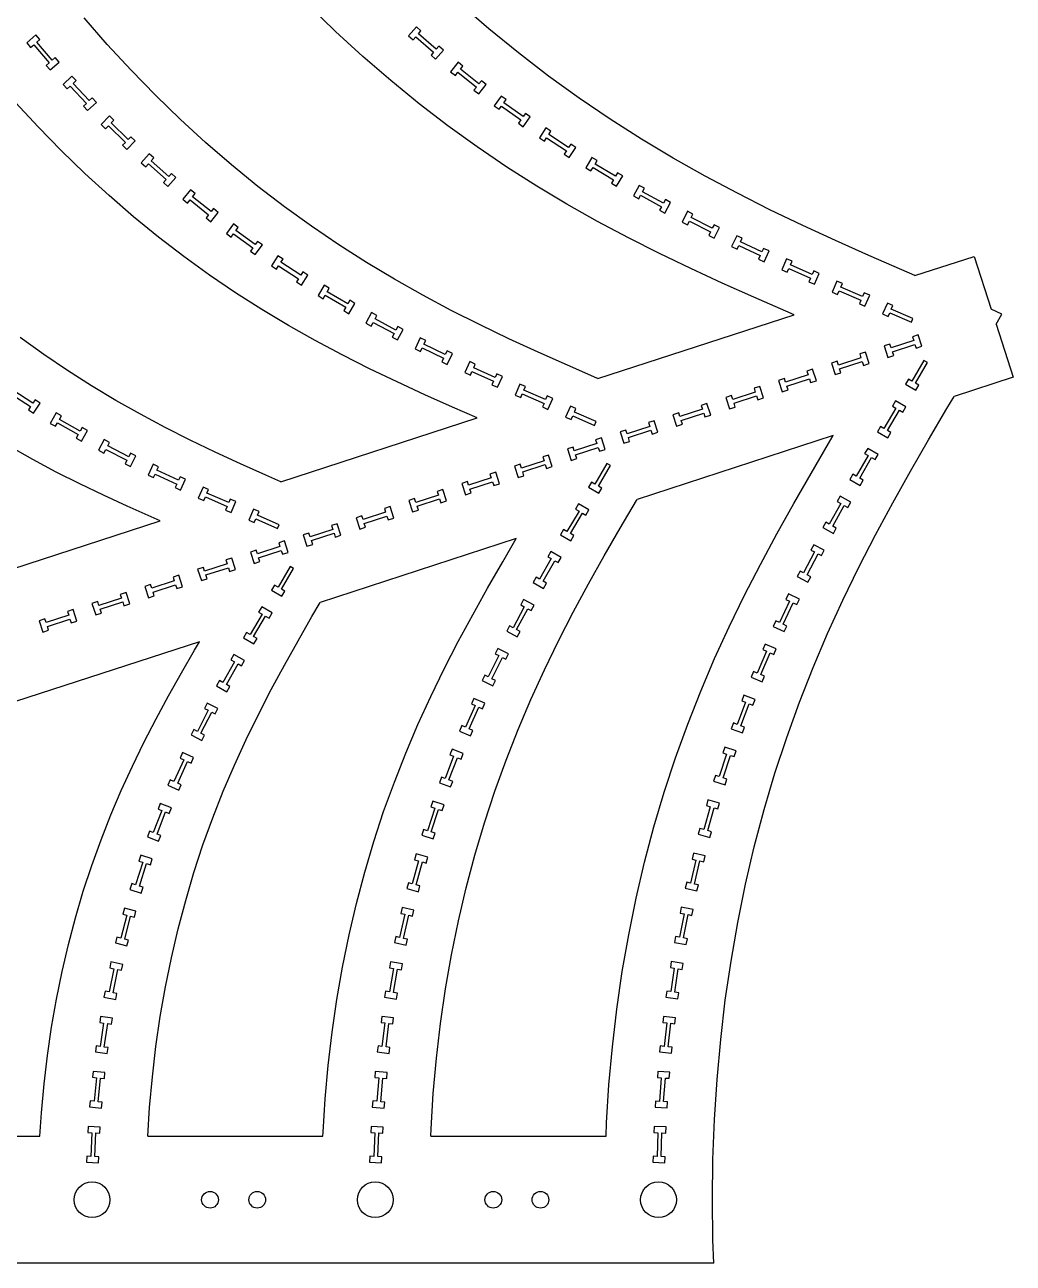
# Model space of a CAD drawing. Header units: inches. Extents: x 4 to 84.1, y 3.9 to 96.4.
# Drawn here: x 68.53 to 84.11, y 4 to 23.5 of the extents above; entities that cross this region are included whole.
import ezdxf

# ---------------------------------------------------------------- set-up
doc = ezdxf.new("R2010")
doc.units = ezdxf.units.IN
doc.layers.add('red', color=1, linetype='CONTINUOUS')

msp = doc.modelspace()

# ---------------------------------------------------------------- linework, layer by layer
for p, q in [((74.702, 23.472), (74.578, 23.329)), ((74.774, 23.41), (74.702, 23.472)), ((74.733, 23.363), (74.774, 23.41)), ((68.705, 23.344), (68.562, 23.221)), ((68.562, 23.221), (68.624, 23.148)), ((68.768, 23.272), (68.705, 23.344)), ((68.72, 23.231), (68.768, 23.272)), ((68.964, 22.948), (68.72, 23.231)), ((74.578, 23.329), (74.65, 23.267)), ((74.65, 23.267), (74.691, 23.314)), ((74.691, 23.314), (74.974, 23.07)), ((75.016, 23.119), (74.733, 23.363)), ((68.624, 23.148), (68.672, 23.189)), ((68.672, 23.189), (68.915, 22.906)), ((74.974, 23.07), (74.933, 23.023)), ((74.933, 23.023), (75.005, 22.961)), ((75.005, 22.961), (75.129, 23.104)), ((75.056, 23.166), (75.016, 23.119)), ((75.129, 23.104), (75.056, 23.166)), ((68.915, 22.906), (68.868, 22.865)), ((68.868, 22.865), (68.93, 22.793)), ((68.93, 22.793), (69.073, 22.917)), ((69.011, 22.989), (68.964, 22.948)), ((69.073, 22.917), (69.011, 22.989)), ((75.359, 22.913), (75.242, 22.765)), ((75.434, 22.854), (75.359, 22.913)), ((75.395, 22.805), (75.434, 22.854)), ((69.274, 22.694), (69.136, 22.564)), ((69.339, 22.624), (69.274, 22.694)), ((75.242, 22.765), (75.317, 22.706)), ((75.317, 22.706), (75.355, 22.755)), ((75.355, 22.755), (75.648, 22.523)), ((75.688, 22.573), (75.395, 22.805)), ((69.136, 22.564), (69.201, 22.495)), ((69.201, 22.495), (69.247, 22.538)), ((69.247, 22.538), (69.502, 22.265)), ((69.293, 22.581), (69.339, 22.624)), ((69.549, 22.309), (69.293, 22.581)), ((75.648, 22.523), (75.61, 22.474)), ((75.61, 22.474), (75.684, 22.415)), ((75.684, 22.415), (75.802, 22.563)), ((75.727, 22.622), (75.688, 22.573)), ((75.802, 22.563), (75.727, 22.622)), ((69.502, 22.265), (69.457, 22.223)), ((69.522, 22.153), (69.66, 22.282)), ((69.594, 22.352), (69.549, 22.309)), ((69.66, 22.282), (69.594, 22.352)), ((76.04, 22.382), (75.93, 22.229)), ((76.117, 22.327), (76.04, 22.382)), ((76.081, 22.276), (76.117, 22.327)), ((76.384, 22.057), (76.081, 22.276)), ((69.457, 22.223), (69.522, 22.153)), ((69.869, 22.069), (69.737, 21.933)), ((69.937, 22.002), (69.869, 22.069)), ((75.93, 22.229), (76.007, 22.173)), ((76.007, 22.173), (76.043, 22.224)), ((76.043, 22.224), (76.346, 22.005)), ((76.42, 22.108), (76.384, 22.057)), ((76.387, 21.899), (76.497, 22.052)), ((76.497, 22.052), (76.42, 22.108)), ((69.737, 21.933), (69.805, 21.867)), ((69.805, 21.867), (69.849, 21.912)), ((69.849, 21.912), (70.117, 21.651)), ((69.894, 21.957), (69.937, 22.002)), ((70.161, 21.697), (69.894, 21.957)), ((76.346, 22.005), (76.31, 21.955)), ((76.31, 21.955), (76.387, 21.899)), ((76.744, 21.882), (76.64, 21.724)), ((76.823, 21.83), (76.744, 21.882)), ((70.117, 21.651), (70.073, 21.606)), ((70.141, 21.54), (70.273, 21.675)), ((70.205, 21.741), (70.161, 21.697)), ((70.273, 21.675), (70.205, 21.741)), ((76.64, 21.724), (76.72, 21.672)), ((76.72, 21.672), (76.754, 21.724)), ((76.754, 21.724), (77.066, 21.519)), ((76.789, 21.778), (76.823, 21.83)), ((77.101, 21.572), (76.789, 21.778)), ((70.073, 21.606), (70.141, 21.54)), ((70.492, 21.471), (70.367, 21.33)), ((70.563, 21.408), (70.492, 21.471)), ((77.066, 21.519), (77.032, 21.467)), ((77.032, 21.467), (77.111, 21.414)), ((77.136, 21.625), (77.101, 21.572)), ((77.111, 21.414), (77.215, 21.572)), ((77.215, 21.572), (77.136, 21.625)), ((70.367, 21.33), (70.438, 21.266)), ((70.438, 21.266), (70.479, 21.313)), ((70.479, 21.313), (70.759, 21.065)), ((70.522, 21.361), (70.563, 21.408)), ((70.801, 21.113), (70.522, 21.361)), ((77.469, 21.413), (77.372, 21.251)), ((77.551, 21.364), (77.469, 21.413)), ((77.518, 21.311), (77.551, 21.364)), ((77.839, 21.119), (77.518, 21.311)), ((70.759, 21.065), (70.717, 21.018)), ((70.788, 20.955), (70.914, 21.097)), ((70.843, 21.16), (70.801, 21.113)), ((70.914, 21.097), (70.843, 21.16)), ((77.372, 21.251), (77.453, 21.202)), ((77.453, 21.202), (77.486, 21.256)), ((77.486, 21.256), (77.806, 21.064)), ((77.871, 21.172), (77.839, 21.119)), ((77.856, 20.961), (77.953, 21.123)), ((77.953, 21.123), (77.871, 21.172)), ((70.717, 21.018), (70.788, 20.955)), ((71.142, 20.903), (71.024, 20.756)), ((71.216, 20.844), (71.142, 20.903)), ((77.806, 21.064), (77.774, 21.01)), ((77.774, 21.01), (77.856, 20.961)), ((78.213, 20.975), (78.123, 20.809)), ((78.297, 20.929), (78.213, 20.975)), ((78.267, 20.874), (78.297, 20.929)), ((78.595, 20.695), (78.267, 20.874)), ((71.024, 20.756), (71.098, 20.696)), ((71.098, 20.696), (71.137, 20.745)), ((71.137, 20.745), (71.428, 20.511)), ((71.177, 20.795), (71.216, 20.844)), ((71.468, 20.561), (71.177, 20.795)), ((78.123, 20.809), (78.206, 20.763)), ((78.206, 20.763), (78.236, 20.818)), ((78.236, 20.818), (78.564, 20.639)), ((78.625, 20.75), (78.595, 20.695)), ((78.618, 20.539), (78.708, 20.705)), ((78.708, 20.705), (78.625, 20.75)), ((71.428, 20.511), (71.389, 20.462)), ((71.463, 20.403), (71.581, 20.55)), ((71.507, 20.61), (71.468, 20.561)), ((71.581, 20.55), (71.507, 20.61)), ((78.564, 20.639), (78.534, 20.584)), ((78.534, 20.584), (78.618, 20.539)), ((78.974, 20.566), (78.889, 20.397)), ((79.059, 20.523), (78.974, 20.566)), ((79.031, 20.467), (79.059, 20.523)), ((71.389, 20.462), (71.463, 20.403)), ((71.819, 20.368), (71.708, 20.215)), ((71.896, 20.312), (71.819, 20.368)), ((71.859, 20.262), (71.896, 20.312)), ((78.889, 20.397), (78.975, 20.354)), ((78.975, 20.354), (79.003, 20.41)), ((79.003, 20.41), (79.336, 20.242)), ((79.365, 20.3), (79.031, 20.467)), ((79.393, 20.355), (79.365, 20.3)), ((79.478, 20.313), (79.393, 20.355)), ((79.394, 20.144), (79.478, 20.313)), ((71.708, 20.215), (71.785, 20.159)), ((71.785, 20.159), (71.822, 20.21)), ((71.822, 20.21), (72.124, 19.99)), ((72.161, 20.042), (71.859, 20.262)), ((72.198, 20.093), (72.161, 20.042)), ((72.275, 20.037), (72.198, 20.093)), ((79.336, 20.242), (79.308, 20.186)), ((79.308, 20.186), (79.394, 20.144)), ((79.749, 20.182), (79.669, 20.011)), ((79.836, 20.142), (79.749, 20.182)), ((79.809, 20.085), (79.836, 20.142)), ((72.124, 19.99), (72.087, 19.94)), ((72.087, 19.94), (72.164, 19.884)), ((72.164, 19.884), (72.275, 20.037)), ((79.669, 20.011), (79.756, 19.97)), ((79.756, 19.97), (79.782, 20.027)), ((79.782, 20.027), (80.12, 19.869)), ((80.147, 19.927), (79.809, 20.085)), ((80.174, 19.983), (80.147, 19.927)), ((80.26, 19.943), (80.174, 19.983)), ((80.18, 19.772), (80.26, 19.943)), ((72.521, 19.867), (72.418, 19.709)), ((72.418, 19.709), (72.498, 19.657)), ((72.498, 19.657), (72.532, 19.709)), ((72.601, 19.815), (72.521, 19.867)), ((72.532, 19.709), (72.845, 19.505)), ((72.567, 19.763), (72.601, 19.815)), ((72.88, 19.559), (72.567, 19.763)), ((80.12, 19.869), (80.094, 19.812)), ((80.094, 19.812), (80.18, 19.772)), ((80.535, 19.819), (80.458, 19.646)), ((80.622, 19.78), (80.535, 19.819)), ((80.597, 19.723), (80.622, 19.78)), ((80.938, 19.571), (80.597, 19.723)), ((72.845, 19.505), (72.811, 19.453)), ((72.914, 19.611), (72.88, 19.559)), ((72.89, 19.401), (72.994, 19.559)), ((72.994, 19.559), (72.914, 19.611)), ((80.458, 19.646), (80.545, 19.607)), ((80.545, 19.607), (80.571, 19.664)), ((80.571, 19.664), (80.912, 19.512)), ((80.912, 19.512), (80.886, 19.455)), ((80.963, 19.628), (80.938, 19.571)), ((81.05, 19.589), (80.963, 19.628)), ((80.973, 19.417), (81.05, 19.589)), ((72.811, 19.453), (72.89, 19.401)), ((73.248, 19.402), (73.153, 19.239)), ((73.33, 19.354), (73.248, 19.402)), ((73.299, 19.3), (73.33, 19.354)), ((80.886, 19.455), (80.973, 19.417)), ((81.328, 19.468), (81.252, 19.295)), ((81.415, 19.43), (81.328, 19.468)), ((81.34, 19.257), (81.364, 19.314)), ((81.364, 19.314), (81.707, 19.165)), ((81.39, 19.373), (81.415, 19.43)), ((81.732, 19.224), (81.39, 19.373)), ((73.153, 19.239), (73.235, 19.19)), ((73.235, 19.19), (73.266, 19.244)), ((73.266, 19.244), (73.588, 19.055)), ((73.621, 19.111), (73.299, 19.3)), ((73.652, 19.165), (73.621, 19.111)), ((73.639, 18.953), (73.735, 19.116)), ((73.735, 19.116), (73.652, 19.165)), ((81.252, 19.295), (81.34, 19.257)), ((81.707, 19.165), (81.682, 19.108)), ((81.757, 19.281), (81.732, 19.224)), ((81.845, 19.243), (81.757, 19.281)), ((81.769, 19.07), (81.845, 19.243)), ((82.123, 19.122), (82.047, 18.949)), ((82.211, 19.084), (82.123, 19.122)), ((73.588, 19.055), (73.557, 19.002)), ((73.557, 19.002), (73.639, 18.953)), ((73.996, 18.971), (73.908, 18.804)), ((74.081, 18.926), (73.996, 18.971)), ((74.051, 18.871), (74.081, 18.926)), ((81.682, 19.108), (81.769, 19.07)), ((82.047, 18.949), (82.135, 18.911)), ((82.135, 18.911), (82.16, 18.968)), ((82.16, 18.968), (82.502, 18.818)), ((82.185, 19.027), (82.211, 19.084)), ((82.527, 18.876), (82.185, 19.027)), ((73.908, 18.804), (73.992, 18.759)), ((73.992, 18.759), (74.021, 18.814)), ((74.021, 18.814), (74.351, 18.64)), ((74.381, 18.696), (74.051, 18.871)), ((74.411, 18.752), (74.381, 18.696)), ((74.495, 18.707), (74.411, 18.752)), ((82.502, 18.818), (82.527, 18.876)), ((74.351, 18.64), (74.322, 18.584)), ((74.322, 18.584), (74.406, 18.54)), ((74.406, 18.54), (74.495, 18.707)), ((74.763, 18.572), (74.681, 18.402)), ((74.849, 18.53), (74.763, 18.572)), ((74.821, 18.474), (74.849, 18.53)), ((82.539, 18.53), (82.183, 18.415)), ((82.61, 18.619), (82.519, 18.59)), ((82.519, 18.59), (82.539, 18.53)), ((82.668, 18.44), (82.61, 18.619)), ((74.681, 18.402), (74.766, 18.36)), ((74.766, 18.36), (74.794, 18.417)), ((74.794, 18.417), (75.13, 18.254)), ((75.158, 18.311), (74.821, 18.474)), ((75.185, 18.368), (75.158, 18.311)), ((75.271, 18.326), (75.185, 18.368)), ((81.778, 18.349), (81.687, 18.319)), ((81.836, 18.169), (81.778, 18.349)), ((82.164, 18.474), (82.074, 18.445)), ((82.074, 18.445), (82.132, 18.265)), ((82.183, 18.415), (82.164, 18.474)), ((82.203, 18.354), (82.558, 18.47)), ((82.223, 18.295), (82.203, 18.354)), ((82.558, 18.47), (82.578, 18.41)), ((82.578, 18.41), (82.668, 18.44)), ((75.13, 18.254), (75.103, 18.198)), ((75.103, 18.198), (75.188, 18.156)), ((75.188, 18.156), (75.271, 18.326)), ((75.544, 18.199), (75.466, 18.027)), ((75.63, 18.16), (75.544, 18.199)), ((75.605, 18.103), (75.63, 18.16)), ((81.332, 18.204), (81.241, 18.175)), ((81.241, 18.175), (81.3, 17.995)), ((81.351, 18.145), (81.332, 18.204)), ((81.707, 18.26), (81.351, 18.145)), ((81.371, 18.084), (81.726, 18.199)), ((81.687, 18.319), (81.707, 18.26)), ((81.726, 18.199), (81.746, 18.14)), ((81.746, 18.14), (81.836, 18.169)), ((82.132, 18.265), (82.223, 18.295)), ((82.697, 18.215), (82.509, 17.893)), ((82.564, 17.861), (82.753, 18.183)), ((82.753, 18.183), (82.697, 18.215)), ((75.466, 18.027), (75.553, 17.988)), ((75.553, 17.988), (75.578, 18.045)), ((75.578, 18.045), (75.919, 17.891)), ((75.945, 17.949), (75.605, 18.103)), ((75.971, 18.006), (75.945, 17.949)), ((76.058, 17.967), (75.971, 18.006)), ((75.98, 17.795), (76.058, 17.967)), ((80.874, 17.99), (80.519, 17.874)), ((80.946, 18.078), (80.855, 18.049)), ((80.855, 18.049), (80.874, 17.99)), ((81.004, 17.899), (80.946, 18.078)), ((81.3, 17.995), (81.39, 18.024)), ((81.39, 18.024), (81.371, 18.084)), ((75.919, 17.891), (75.893, 17.834)), ((75.893, 17.834), (75.98, 17.795)), ((76.334, 17.845), (76.259, 17.672)), ((76.422, 17.807), (76.334, 17.845)), ((76.397, 17.75), (76.422, 17.807)), ((76.739, 17.601), (76.397, 17.75)), ((80.113, 17.808), (80.023, 17.779)), ((80.023, 17.779), (80.042, 17.719)), ((80.172, 17.628), (80.113, 17.808)), ((80.5, 17.934), (80.409, 17.904)), ((80.409, 17.904), (80.468, 17.724)), ((80.468, 17.724), (80.558, 17.754)), ((80.519, 17.874), (80.5, 17.934)), ((80.539, 17.813), (80.894, 17.929)), ((80.558, 17.754), (80.539, 17.813)), ((80.894, 17.929), (80.913, 17.869)), ((80.913, 17.869), (81.004, 17.899)), ((82.455, 17.924), (82.407, 17.842)), ((82.407, 17.842), (82.57, 17.747)), ((82.509, 17.893), (82.455, 17.924)), ((82.618, 17.829), (82.564, 17.861)), ((82.57, 17.747), (82.618, 17.829)), ((68.31, 17.694), (68.624, 17.492)), ((68.659, 17.546), (68.345, 17.748)), ((68.693, 17.598), (68.659, 17.546)), ((68.773, 17.546), (68.693, 17.598)), ((76.259, 17.672), (76.346, 17.634)), ((76.346, 17.634), (76.371, 17.691)), ((76.371, 17.691), (76.713, 17.542)), ((76.764, 17.658), (76.739, 17.601)), ((76.851, 17.62), (76.764, 17.658)), ((76.776, 17.447), (76.851, 17.62)), ((79.668, 17.663), (79.577, 17.634)), ((79.577, 17.634), (79.635, 17.454)), ((79.687, 17.604), (79.668, 17.663)), ((80.042, 17.719), (79.687, 17.604)), ((79.707, 17.543), (80.062, 17.658)), ((80.062, 17.658), (80.081, 17.599)), ((80.081, 17.599), (80.172, 17.628)), ((82.253, 17.581), (82.205, 17.499)), ((82.416, 17.485), (82.253, 17.581)), ((68.624, 17.492), (68.59, 17.439)), ((68.59, 17.439), (68.67, 17.388)), ((68.67, 17.388), (68.773, 17.546)), ((69.028, 17.391), (68.934, 17.227)), ((69.111, 17.344), (69.028, 17.391)), ((76.713, 17.542), (76.688, 17.485)), ((76.688, 17.485), (76.776, 17.447)), ((77.13, 17.499), (77.054, 17.326)), ((77.217, 17.461), (77.13, 17.499)), ((77.192, 17.404), (77.217, 17.461)), ((77.534, 17.254), (77.192, 17.404)), ((78.835, 17.393), (78.745, 17.363)), ((78.745, 17.363), (78.803, 17.184)), ((78.855, 17.333), (78.835, 17.393)), ((79.21, 17.449), (78.855, 17.333)), ((78.875, 17.273), (79.23, 17.388)), ((79.281, 17.538), (79.191, 17.508)), ((79.191, 17.508), (79.21, 17.449)), ((79.23, 17.388), (79.249, 17.329)), ((79.34, 17.358), (79.281, 17.538)), ((79.635, 17.454), (79.726, 17.483)), ((79.726, 17.483), (79.707, 17.543)), ((82.259, 17.467), (82.069, 17.145)), ((82.124, 17.113), (82.314, 17.435)), ((82.205, 17.499), (82.259, 17.467)), ((82.314, 17.435), (82.368, 17.403)), ((82.368, 17.403), (82.416, 17.485)), ((68.934, 17.227), (69.017, 17.18)), ((69.017, 17.18), (69.048, 17.234)), ((69.048, 17.234), (69.372, 17.049)), ((69.08, 17.29), (69.111, 17.344)), ((69.404, 17.105), (69.08, 17.29)), ((77.054, 17.326), (77.141, 17.288)), ((77.141, 17.288), (77.166, 17.345)), ((77.166, 17.345), (77.508, 17.195)), ((77.508, 17.195), (77.534, 17.254)), ((78.378, 17.178), (78.023, 17.063)), ((78.449, 17.267), (78.358, 17.238)), ((78.358, 17.238), (78.378, 17.178)), ((78.507, 17.088), (78.449, 17.267)), ((78.803, 17.184), (78.894, 17.213)), ((78.894, 17.213), (78.875, 17.273)), ((79.249, 17.329), (79.34, 17.358)), ((82.015, 17.177), (81.967, 17.095)), ((82.069, 17.145), (82.015, 17.177)), ((69.372, 17.049), (69.341, 16.995)), ((69.341, 16.995), (69.424, 16.948)), ((69.435, 17.159), (69.404, 17.105)), ((69.424, 16.948), (69.518, 17.112)), ((69.518, 17.112), (69.435, 17.159)), ((69.781, 16.97), (69.695, 16.802)), ((69.866, 16.927), (69.781, 16.97)), ((77.617, 16.997), (77.526, 16.967)), ((77.675, 16.817), (77.617, 16.997)), ((78.003, 17.122), (77.913, 17.093)), ((77.913, 17.093), (77.971, 16.913)), ((78.023, 17.063), (78.003, 17.122)), ((78.042, 17.002), (78.398, 17.118)), ((78.062, 16.943), (78.042, 17.002)), ((78.398, 17.118), (78.417, 17.058)), ((78.417, 17.058), (78.507, 17.088)), ((81.967, 17.095), (82.13, 16.999)), ((82.178, 17.081), (82.124, 17.113)), ((82.13, 16.999), (82.178, 17.081)), ((69.695, 16.802), (69.78, 16.758)), ((69.78, 16.758), (69.809, 16.814)), ((69.809, 16.814), (70.141, 16.645)), ((69.838, 16.871), (69.866, 16.927)), ((70.171, 16.702), (69.838, 16.871)), ((77.171, 16.852), (77.081, 16.823)), ((77.081, 16.823), (77.139, 16.643)), ((77.19, 16.793), (77.171, 16.852)), ((77.546, 16.908), (77.19, 16.793)), ((77.21, 16.732), (77.565, 16.847)), ((77.526, 16.967), (77.546, 16.908)), ((77.565, 16.847), (77.585, 16.788)), ((77.585, 16.788), (77.675, 16.817)), ((77.971, 16.913), (78.062, 16.943)), ((81.813, 16.833), (81.765, 16.75)), ((81.977, 16.738), (81.813, 16.833)), ((70.141, 16.645), (70.113, 16.589)), ((70.113, 16.589), (70.198, 16.546)), ((70.199, 16.757), (70.171, 16.702)), ((70.198, 16.546), (70.284, 16.714)), ((70.284, 16.714), (70.199, 16.757)), ((70.554, 16.584), (70.475, 16.412)), ((70.641, 16.543), (70.554, 16.584)), ((76.339, 16.582), (76.248, 16.552)), ((76.358, 16.522), (76.339, 16.582)), ((76.713, 16.638), (76.358, 16.522)), ((76.785, 16.727), (76.694, 16.697)), ((76.694, 16.697), (76.713, 16.638)), ((76.843, 16.547), (76.785, 16.727)), ((77.139, 16.643), (77.23, 16.672)), ((77.23, 16.672), (77.21, 16.732)), ((77.704, 16.593), (77.515, 16.271)), ((77.759, 16.561), (77.704, 16.593)), ((81.82, 16.719), (81.633, 16.395)), ((81.688, 16.363), (81.875, 16.687)), ((81.765, 16.75), (81.82, 16.719)), ((81.875, 16.687), (81.929, 16.656)), ((81.929, 16.656), (81.977, 16.738)), ((70.475, 16.412), (70.561, 16.372)), ((70.561, 16.372), (70.587, 16.429)), ((70.587, 16.429), (70.926, 16.271)), ((70.614, 16.487), (70.641, 16.543)), ((70.953, 16.33), (70.614, 16.487)), ((70.979, 16.386), (70.953, 16.33)), ((71.066, 16.346), (70.979, 16.386)), ((75.953, 16.456), (75.862, 16.427)), ((75.862, 16.427), (75.881, 16.367)), ((76.011, 16.276), (75.953, 16.456)), ((76.248, 16.552), (76.307, 16.372)), ((76.307, 16.372), (76.397, 16.402)), ((76.378, 16.461), (76.733, 16.577)), ((76.397, 16.402), (76.378, 16.461)), ((76.733, 16.577), (76.753, 16.517)), ((76.753, 16.517), (76.843, 16.547)), ((77.571, 16.238), (77.759, 16.561)), ((81.579, 16.427), (81.531, 16.344)), ((81.633, 16.395), (81.579, 16.427)), ((70.926, 16.271), (70.9, 16.215)), ((70.9, 16.215), (70.986, 16.175)), ((70.986, 16.175), (71.066, 16.346)), ((71.341, 16.223), (71.265, 16.05)), ((71.428, 16.185), (71.341, 16.223)), ((75.507, 16.311), (75.416, 16.282)), ((75.416, 16.282), (75.475, 16.102)), ((75.526, 16.252), (75.507, 16.311)), ((75.881, 16.367), (75.526, 16.252)), ((75.546, 16.191), (75.901, 16.306)), ((75.565, 16.132), (75.546, 16.191)), ((75.901, 16.306), (75.92, 16.247)), ((75.92, 16.247), (76.011, 16.276)), ((77.461, 16.302), (77.413, 16.22)), ((77.413, 16.22), (77.577, 16.125)), ((77.515, 16.271), (77.461, 16.302)), ((77.625, 16.207), (77.571, 16.238)), ((77.577, 16.125), (77.625, 16.207)), ((81.531, 16.344), (81.695, 16.25)), ((81.742, 16.332), (81.688, 16.363)), ((81.695, 16.25), (81.742, 16.332)), ((71.265, 16.05), (71.353, 16.012)), ((71.353, 16.012), (71.378, 16.069)), ((71.378, 16.069), (71.72, 15.919)), ((71.403, 16.128), (71.428, 16.185)), ((71.745, 15.978), (71.403, 16.128)), ((71.77, 16.035), (71.745, 15.978)), ((71.858, 15.996), (71.77, 16.035)), ((71.782, 15.823), (71.858, 15.996)), ((74.675, 16.041), (74.584, 16.011)), ((74.584, 16.011), (74.642, 15.832)), ((74.694, 15.981), (74.675, 16.041)), ((75.049, 16.097), (74.694, 15.981)), ((74.714, 15.921), (75.069, 16.036)), ((75.12, 16.186), (75.03, 16.156)), ((75.03, 16.156), (75.049, 16.097)), ((75.069, 16.036), (75.088, 15.977)), ((75.088, 15.977), (75.179, 16.006)), ((75.179, 16.006), (75.12, 16.186)), ((75.475, 16.102), (75.565, 16.132)), ((81.38, 16.079), (81.334, 15.995)), ((81.334, 15.995), (81.389, 15.965)), ((81.545, 15.987), (81.38, 16.079)), ((71.72, 15.919), (71.695, 15.862)), ((71.695, 15.862), (71.782, 15.823)), ((72.136, 15.876), (72.061, 15.703)), ((72.224, 15.838), (72.136, 15.876)), ((72.199, 15.781), (72.224, 15.838)), ((74.217, 15.826), (73.862, 15.711)), ((74.288, 15.915), (74.198, 15.886)), ((74.198, 15.886), (74.217, 15.826)), ((74.347, 15.736), (74.288, 15.915)), ((74.642, 15.832), (74.733, 15.861)), ((74.733, 15.861), (74.714, 15.921)), ((77.265, 15.845), (77.075, 15.523)), ((77.131, 15.491), (77.32, 15.813)), ((77.259, 15.959), (77.211, 15.877)), ((77.211, 15.877), (77.265, 15.845)), ((77.422, 15.863), (77.259, 15.959)), ((77.32, 15.813), (77.374, 15.781)), ((77.374, 15.781), (77.422, 15.863)), ((81.389, 15.965), (81.208, 15.638)), ((81.264, 15.607), (81.445, 15.934)), ((81.445, 15.934), (81.499, 15.904)), ((81.499, 15.904), (81.545, 15.987)), ((72.061, 15.703), (72.148, 15.665)), ((72.148, 15.665), (72.173, 15.722)), ((72.173, 15.722), (72.515, 15.572)), ((72.541, 15.631), (72.199, 15.781)), ((72.515, 15.572), (72.541, 15.631)), ((73.456, 15.645), (73.365, 15.616)), ((73.365, 15.616), (73.385, 15.556)), ((73.514, 15.465), (73.456, 15.645)), ((73.842, 15.771), (73.752, 15.741)), ((73.752, 15.741), (73.81, 15.561)), ((73.862, 15.711), (73.842, 15.771)), ((73.881, 15.65), (74.237, 15.766)), ((73.901, 15.591), (73.881, 15.65)), ((74.237, 15.766), (74.256, 15.706)), ((74.256, 15.706), (74.347, 15.736)), ((81.153, 15.669), (81.107, 15.585)), ((81.208, 15.638), (81.153, 15.669)), ((81.319, 15.577), (81.264, 15.607)), ((73.01, 15.5), (72.92, 15.471)), ((72.92, 15.471), (72.978, 15.291)), ((73.03, 15.441), (73.01, 15.5)), ((73.385, 15.556), (73.03, 15.441)), ((73.049, 15.38), (73.405, 15.495)), ((73.405, 15.495), (73.424, 15.436)), ((73.424, 15.436), (73.514, 15.465)), ((73.81, 15.561), (73.901, 15.591)), ((77.022, 15.555), (76.973, 15.473)), ((76.973, 15.473), (77.136, 15.377)), ((77.075, 15.523), (77.022, 15.555)), ((77.185, 15.459), (77.131, 15.491)), ((77.136, 15.377), (77.185, 15.459)), ((81.107, 15.585), (81.273, 15.494)), ((81.273, 15.494), (81.319, 15.577)), ((72.178, 15.23), (72.087, 15.2)), ((72.197, 15.17), (72.178, 15.23)), ((72.553, 15.286), (72.197, 15.17)), ((72.217, 15.109), (72.572, 15.225)), ((72.624, 15.375), (72.533, 15.345)), ((72.533, 15.345), (72.553, 15.286)), ((72.572, 15.225), (72.592, 15.165)), ((72.682, 15.195), (72.624, 15.375)), ((72.978, 15.291), (73.069, 15.32)), ((73.069, 15.32), (73.049, 15.38)), ((80.962, 15.316), (80.919, 15.231)), ((80.919, 15.231), (80.974, 15.202)), ((81.13, 15.229), (80.962, 15.316)), ((81.086, 15.144), (81.13, 15.229)), ((71.792, 15.104), (71.701, 15.075)), ((71.701, 15.075), (71.72, 15.015)), ((71.85, 14.924), (71.792, 15.104)), ((72.087, 15.2), (72.146, 15.021)), ((72.146, 15.021), (72.236, 15.05)), ((72.236, 15.05), (72.217, 15.109)), ((72.592, 15.165), (72.682, 15.195)), ((76.827, 15.096), (76.642, 14.771)), ((76.698, 14.739), (76.883, 15.064)), ((76.82, 15.209), (76.773, 15.127)), ((76.773, 15.127), (76.827, 15.096)), ((76.984, 15.116), (76.82, 15.209)), ((76.883, 15.064), (76.937, 15.033)), ((76.937, 15.033), (76.984, 15.116)), ((80.974, 15.202), (80.802, 14.871)), ((80.859, 14.841), (81.031, 15.173)), ((81.031, 15.173), (81.086, 15.144)), ((70.96, 14.834), (70.869, 14.804)), ((71.018, 14.654), (70.96, 14.834)), ((71.346, 14.959), (71.255, 14.93)), ((71.255, 14.93), (71.314, 14.75)), ((71.365, 14.9), (71.346, 14.959)), ((71.72, 15.015), (71.365, 14.9)), ((71.385, 14.839), (71.74, 14.954)), ((71.404, 14.78), (71.385, 14.839)), ((71.74, 14.954), (71.76, 14.895)), ((71.76, 14.895), (71.85, 14.924)), ((72.711, 14.971), (72.522, 14.649)), ((72.577, 14.616), (72.766, 14.939)), ((72.766, 14.939), (72.711, 14.971)), ((80.747, 14.899), (80.703, 14.815)), ((80.802, 14.871), (80.747, 14.899)), ((80.915, 14.812), (80.859, 14.841)), ((70.514, 14.689), (70.423, 14.66)), ((70.423, 14.66), (70.482, 14.48)), ((70.533, 14.63), (70.514, 14.689)), ((70.888, 14.745), (70.533, 14.63)), ((70.553, 14.569), (70.908, 14.684)), ((70.869, 14.804), (70.888, 14.745)), ((70.908, 14.684), (70.927, 14.625)), ((70.927, 14.625), (71.018, 14.654)), ((71.314, 14.75), (71.404, 14.78)), ((72.468, 14.68), (72.42, 14.598)), ((72.522, 14.649), (72.468, 14.68)), ((76.588, 14.802), (76.541, 14.719)), ((76.541, 14.719), (76.705, 14.626)), ((76.642, 14.771), (76.588, 14.802)), ((76.752, 14.708), (76.698, 14.739)), ((76.705, 14.626), (76.752, 14.708)), ((80.703, 14.815), (80.871, 14.728)), ((80.871, 14.728), (80.915, 14.812)), ((70.056, 14.475), (69.701, 14.359)), ((70.127, 14.563), (70.037, 14.534)), ((70.037, 14.534), (70.056, 14.475)), ((70.186, 14.384), (70.127, 14.563)), ((70.482, 14.48), (70.572, 14.509)), ((70.572, 14.509), (70.553, 14.569)), ((72.42, 14.598), (72.583, 14.503)), ((72.631, 14.585), (72.577, 14.616)), ((72.583, 14.503), (72.631, 14.585)), ((76.392, 14.452), (76.347, 14.368)), ((76.558, 14.363), (76.392, 14.452)), ((80.567, 14.54), (80.526, 14.454)), ((80.526, 14.454), (80.582, 14.427)), ((80.737, 14.459), (80.567, 14.54)), ((80.697, 14.373), (80.737, 14.459)), ((69.295, 14.293), (69.205, 14.264)), ((69.205, 14.264), (69.224, 14.204)), ((69.354, 14.113), (69.295, 14.293)), ((69.682, 14.419), (69.591, 14.389)), ((69.591, 14.389), (69.649, 14.209)), ((69.649, 14.209), (69.74, 14.239)), ((69.701, 14.359), (69.682, 14.419)), ((69.721, 14.298), (70.076, 14.414)), ((69.74, 14.239), (69.721, 14.298)), ((70.076, 14.414), (70.095, 14.354)), ((70.095, 14.354), (70.186, 14.384)), ((72.265, 14.337), (72.217, 14.255)), ((72.217, 14.255), (72.271, 14.223)), ((72.428, 14.241), (72.265, 14.337)), ((72.38, 14.159), (72.428, 14.241)), ((76.402, 14.338), (76.226, 14.009)), ((76.282, 13.979), (76.458, 14.308)), ((76.347, 14.368), (76.402, 14.338)), ((76.458, 14.308), (76.513, 14.279)), ((76.513, 14.279), (76.558, 14.363)), ((80.582, 14.427), (80.422, 14.09)), ((80.48, 14.062), (80.64, 14.4)), ((80.64, 14.4), (80.697, 14.373)), ((68.849, 14.148), (68.759, 14.119)), ((68.759, 14.119), (68.817, 13.939)), ((68.869, 14.089), (68.849, 14.148)), ((69.224, 14.204), (68.869, 14.089)), ((68.888, 14.028), (69.244, 14.143)), ((69.244, 14.143), (69.263, 14.084)), ((69.263, 14.084), (69.354, 14.113)), ((72.271, 14.223), (72.082, 13.9)), ((72.138, 13.868), (72.326, 14.191)), ((72.326, 14.191), (72.38, 14.159)), ((80.366, 14.116), (80.325, 14.03)), ((80.422, 14.09), (80.366, 14.116)), ((80.537, 14.035), (80.48, 14.062)), ((68.817, 13.939), (68.908, 13.968)), ((68.908, 13.968), (68.888, 14.028)), ((72.028, 13.932), (71.98, 13.85)), ((71.98, 13.85), (72.143, 13.754)), ((72.082, 13.9), (72.028, 13.932)), ((72.191, 13.837), (72.138, 13.868)), ((76.17, 14.039), (76.126, 13.955)), ((76.126, 13.955), (76.292, 13.865)), ((76.226, 14.009), (76.17, 14.039)), ((76.337, 13.949), (76.282, 13.979)), ((76.292, 13.865), (76.337, 13.949)), ((80.325, 14.03), (80.496, 13.949)), ((80.496, 13.949), (80.537, 14.035)), ((72.143, 13.754), (72.191, 13.837)), ((75.985, 13.682), (75.943, 13.596)), ((76.155, 13.599), (75.985, 13.682)), ((80.199, 13.75), (80.161, 13.663)), ((80.161, 13.663), (80.219, 13.638)), ((80.373, 13.676), (80.199, 13.75)), ((80.335, 13.589), (80.373, 13.676)), ((71.836, 13.471), (71.654, 13.145)), ((71.828, 13.585), (71.781, 13.502)), ((71.781, 13.502), (71.836, 13.471)), ((71.993, 13.493), (71.828, 13.585)), ((71.946, 13.41), (71.993, 13.493)), ((75.999, 13.569), (75.835, 13.233)), ((75.892, 13.205), (76.057, 13.541)), ((75.943, 13.596), (75.999, 13.569)), ((76.057, 13.541), (76.113, 13.513)), ((76.113, 13.513), (76.155, 13.599)), ((80.219, 13.638), (80.072, 13.295)), ((80.131, 13.27), (80.278, 13.613)), ((80.278, 13.613), (80.335, 13.589)), ((71.71, 13.114), (71.892, 13.44)), ((71.892, 13.44), (71.946, 13.41)), ((80.015, 13.319), (79.977, 13.232)), ((80.072, 13.295), (80.015, 13.319)), ((80.189, 13.245), (80.131, 13.27)), ((71.6, 13.175), (71.553, 13.092)), ((71.553, 13.092), (71.718, 13)), ((71.654, 13.145), (71.6, 13.175)), ((71.765, 13.083), (71.71, 13.114)), ((71.718, 13), (71.765, 13.083)), ((75.779, 13.261), (75.737, 13.175)), ((75.737, 13.175), (75.907, 13.092)), ((75.835, 13.233), (75.779, 13.261)), ((75.948, 13.178), (75.892, 13.205)), ((75.907, 13.092), (75.948, 13.178)), ((79.977, 13.232), (80.151, 13.157)), ((80.151, 13.157), (80.189, 13.245)), ((75.607, 12.896), (75.569, 12.809)), ((75.78, 12.821), (75.607, 12.896)), ((79.863, 12.946), (79.829, 12.857)), ((80.04, 12.88), (79.863, 12.946)), ((80.006, 12.79), (80.04, 12.88)), ((71.42, 12.708), (71.251, 12.375)), ((71.308, 12.346), (71.477, 12.679)), ((71.408, 12.822), (71.365, 12.737)), ((71.365, 12.737), (71.42, 12.708)), ((71.576, 12.736), (71.408, 12.822)), ((71.477, 12.679), (71.533, 12.651)), ((71.533, 12.651), (71.576, 12.736)), ((75.626, 12.784), (75.477, 12.442)), ((75.535, 12.416), (75.685, 12.758)), ((75.569, 12.809), (75.626, 12.784)), ((75.685, 12.758), (75.742, 12.733)), ((75.742, 12.733), (75.78, 12.821)), ((79.888, 12.835), (79.756, 12.486)), ((79.816, 12.463), (79.947, 12.812)), ((79.829, 12.857), (79.888, 12.835)), ((79.947, 12.812), (80.006, 12.79)), ((79.697, 12.508), (79.664, 12.418)), ((79.756, 12.486), (79.697, 12.508)), ((71.195, 12.404), (71.152, 12.319)), ((71.152, 12.319), (71.32, 12.233)), ((71.251, 12.375), (71.195, 12.404)), ((71.364, 12.318), (71.308, 12.346)), ((71.32, 12.233), (71.364, 12.318)), ((75.419, 12.467), (75.381, 12.379)), ((75.381, 12.379), (75.554, 12.304)), ((75.477, 12.442), (75.419, 12.467)), ((75.593, 12.391), (75.535, 12.416)), ((75.554, 12.304), (75.593, 12.391)), ((79.664, 12.418), (79.84, 12.352)), ((79.874, 12.441), (79.816, 12.463)), ((79.84, 12.352), (79.874, 12.441)), ((75.264, 12.094), (75.23, 12.005)), ((75.441, 12.027), (75.264, 12.094)), ((79.561, 12.128), (79.532, 12.038)), ((79.741, 12.069), (79.561, 12.128)), ((71.036, 11.929), (70.882, 11.588)), ((70.941, 11.562), (71.094, 11.903)), ((71.018, 12.041), (70.979, 11.955)), ((70.979, 11.955), (71.036, 11.929)), ((71.19, 11.964), (71.018, 12.041)), ((71.094, 11.903), (71.151, 11.877)), ((71.151, 11.877), (71.19, 11.964)), ((75.289, 11.983), (75.156, 11.634)), ((75.216, 11.611), (75.349, 11.96)), ((75.23, 12.005), (75.289, 11.983)), ((75.349, 11.96), (75.407, 11.938)), ((75.407, 11.938), (75.441, 12.027)), ((79.591, 12.018), (79.475, 11.663)), ((79.532, 12.038), (79.591, 12.018)), ((79.536, 11.644), (79.652, 11.998)), ((79.652, 11.998), (79.711, 11.979)), ((79.711, 11.979), (79.741, 12.069)), ((70.825, 11.614), (70.786, 11.527)), ((70.786, 11.527), (70.959, 11.45)), ((70.882, 11.588), (70.825, 11.614)), ((70.998, 11.536), (70.941, 11.562)), ((70.959, 11.45), (70.998, 11.536)), ((75.097, 11.656), (75.064, 11.567)), ((75.064, 11.567), (75.24, 11.5)), ((75.156, 11.634), (75.097, 11.656)), ((75.274, 11.589), (75.216, 11.611)), ((75.24, 11.5), (75.274, 11.589)), ((79.415, 11.683), (79.386, 11.592)), ((79.386, 11.592), (79.565, 11.534)), ((79.475, 11.663), (79.415, 11.683)), ((79.595, 11.624), (79.536, 11.644)), ((79.565, 11.534), (79.595, 11.624)), ((70.691, 11.131), (70.556, 10.783)), ((70.667, 11.242), (70.632, 11.153)), ((70.632, 11.153), (70.691, 11.131)), ((70.843, 11.174), (70.667, 11.242)), ((70.809, 11.085), (70.843, 11.174)), ((74.991, 11.167), (74.875, 10.811)), ((74.961, 11.277), (74.931, 11.186)), ((74.931, 11.186), (74.991, 11.167)), ((74.936, 10.792), (75.052, 11.147)), ((75.141, 11.218), (74.961, 11.277)), ((75.052, 11.147), (75.111, 11.128)), ((75.111, 11.128), (75.141, 11.218)), ((79.331, 11.189), (79.23, 10.83)), ((79.296, 11.298), (79.271, 11.206)), ((79.271, 11.206), (79.331, 11.189)), ((79.292, 10.813), (79.392, 11.172)), ((79.478, 11.247), (79.296, 11.298)), ((79.392, 11.172), (79.453, 11.155)), ((79.453, 11.155), (79.478, 11.247)), ((70.616, 10.759), (70.75, 11.108)), ((70.75, 11.108), (70.809, 11.085)), ((70.498, 10.805), (70.463, 10.716)), ((70.556, 10.783), (70.498, 10.805)), ((70.674, 10.737), (70.616, 10.759)), ((70.64, 10.648), (70.674, 10.737)), ((74.816, 10.831), (74.786, 10.74)), ((74.786, 10.74), (74.966, 10.682)), ((74.875, 10.811), (74.816, 10.831)), ((74.996, 10.772), (74.936, 10.792)), ((74.966, 10.682), (74.996, 10.772)), ((79.17, 10.847), (79.144, 10.755)), ((79.144, 10.755), (79.326, 10.704)), ((79.23, 10.83), (79.17, 10.847)), ((79.352, 10.796), (79.292, 10.813)), ((79.326, 10.704), (79.352, 10.796)), ((70.463, 10.716), (70.64, 10.648)), ((70.36, 10.425), (70.331, 10.334)), ((70.54, 10.367), (70.36, 10.425)), ((70.511, 10.276), (70.54, 10.367)), ((74.698, 10.445), (74.673, 10.353)), ((74.673, 10.353), (74.734, 10.336)), ((74.881, 10.395), (74.698, 10.445)), ((74.856, 10.303), (74.881, 10.395)), ((79.107, 10.35), (79.022, 9.986)), ((79.068, 10.457), (79.046, 10.364)), ((79.046, 10.364), (79.107, 10.35)), ((79.252, 10.414), (79.068, 10.457)), ((79.23, 10.321), (79.252, 10.414)), ((70.391, 10.315), (70.276, 9.959)), ((70.331, 10.334), (70.391, 10.315)), ((70.337, 9.94), (70.452, 10.295)), ((70.452, 10.295), (70.511, 10.276)), ((74.734, 10.336), (74.636, 9.976)), ((74.698, 9.959), (74.796, 10.32)), ((74.796, 10.32), (74.856, 10.303)), ((79.084, 9.972), (79.169, 10.335)), ((79.169, 10.335), (79.23, 10.321)), ((70.217, 9.978), (70.187, 9.888)), ((70.276, 9.959), (70.217, 9.978)), ((74.576, 9.992), (74.551, 9.9)), ((74.636, 9.976), (74.576, 9.992)), ((74.758, 9.943), (74.698, 9.959)), ((78.961, 10.001), (78.939, 9.908)), ((79.022, 9.986), (78.961, 10.001)), ((79.145, 9.958), (79.084, 9.972)), ((79.123, 9.865), (79.145, 9.958)), ((70.187, 9.888), (70.367, 9.83)), ((70.397, 9.921), (70.337, 9.94)), ((70.367, 9.83), (70.397, 9.921)), ((74.551, 9.9), (74.733, 9.851)), ((74.733, 9.851), (74.758, 9.943)), ((78.939, 9.908), (79.123, 9.865)), ((70.101, 9.591), (70.077, 9.499)), ((70.284, 9.543), (70.101, 9.591)), ((74.477, 9.601), (74.457, 9.508)), ((74.662, 9.56), (74.477, 9.601)), ((74.642, 9.467), (74.662, 9.56)), ((78.875, 9.607), (78.857, 9.514)), ((79.061, 9.572), (78.875, 9.607)), ((79.043, 9.478), (79.061, 9.572)), ((70.138, 9.483), (70.044, 9.121)), ((70.077, 9.499), (70.138, 9.483)), ((70.106, 9.105), (70.2, 9.467)), ((70.2, 9.467), (70.26, 9.451)), ((70.26, 9.451), (70.284, 9.543)), ((74.518, 9.495), (74.438, 9.13)), ((74.457, 9.508), (74.518, 9.495)), ((74.5, 9.116), (74.581, 9.481)), ((74.581, 9.481), (74.642, 9.467)), ((78.919, 9.502), (78.849, 9.135)), ((78.857, 9.514), (78.919, 9.502)), ((78.912, 9.123), (78.982, 9.49)), ((78.982, 9.49), (79.043, 9.478)), ((69.983, 9.137), (69.96, 9.045)), ((69.96, 9.045), (70.142, 8.997)), ((70.044, 9.121), (69.983, 9.137)), ((70.166, 9.09), (70.106, 9.105)), ((70.142, 8.997), (70.166, 9.09)), ((74.377, 9.143), (74.356, 9.05)), ((74.356, 9.05), (74.541, 9.01)), ((74.438, 9.13), (74.377, 9.143)), ((74.561, 9.103), (74.5, 9.116)), ((74.541, 9.01), (74.561, 9.103)), ((78.787, 9.147), (78.77, 9.053)), ((78.77, 9.053), (78.955, 9.018)), ((78.849, 9.135), (78.787, 9.147)), ((78.973, 9.111), (78.912, 9.123)), ((78.955, 9.018), (78.973, 9.111)), ((69.933, 8.638), (69.859, 8.272)), ((69.89, 8.744), (69.872, 8.65)), ((69.872, 8.65), (69.933, 8.638)), ((70.076, 8.707), (69.89, 8.744)), ((69.922, 8.259), (69.996, 8.625)), ((69.996, 8.625), (70.057, 8.613)), ((70.057, 8.613), (70.076, 8.707)), ((74.343, 8.643), (74.28, 8.275)), ((74.297, 8.748), (74.281, 8.654)), ((74.281, 8.654), (74.343, 8.643)), ((74.484, 8.716), (74.297, 8.748)), ((74.343, 8.265), (74.406, 8.633)), ((74.406, 8.633), (74.468, 8.622)), ((74.468, 8.622), (74.484, 8.716)), ((78.718, 8.75), (78.704, 8.656)), ((78.704, 8.656), (78.766, 8.647)), ((78.766, 8.647), (78.711, 8.277)), ((78.905, 8.722), (78.718, 8.75)), ((78.774, 8.268), (78.829, 8.637)), ((78.829, 8.637), (78.891, 8.628)), ((78.891, 8.628), (78.905, 8.722)), ((69.798, 8.284), (69.779, 8.191)), ((69.859, 8.272), (69.798, 8.284)), ((69.983, 8.247), (69.922, 8.259)), ((69.964, 8.154), (69.983, 8.247)), ((74.218, 8.286), (74.202, 8.192)), ((74.202, 8.192), (74.388, 8.16)), ((74.28, 8.275), (74.218, 8.286)), ((74.404, 8.254), (74.343, 8.265)), ((74.388, 8.16), (74.404, 8.254)), ((78.649, 8.287), (78.635, 8.192)), ((78.635, 8.192), (78.822, 8.164)), ((78.711, 8.277), (78.649, 8.287)), ((78.836, 8.259), (78.774, 8.268)), ((78.822, 8.164), (78.836, 8.259)), ((69.779, 8.191), (69.964, 8.154)), ((69.726, 7.887), (69.712, 7.793)), ((69.913, 7.859), (69.726, 7.887)), ((69.899, 7.765), (69.913, 7.859)), ((74.157, 7.888), (74.145, 7.793)), ((74.344, 7.864), (74.157, 7.888)), ((74.332, 7.769), (74.344, 7.864)), ((78.595, 7.888), (78.585, 7.793)), ((78.783, 7.867), (78.595, 7.888)), ((78.773, 7.772), (78.783, 7.867)), ((69.712, 7.793), (69.774, 7.783)), ((69.774, 7.783), (69.72, 7.414)), ((69.783, 7.405), (69.838, 7.774)), ((69.838, 7.774), (69.899, 7.765)), ((74.145, 7.793), (74.207, 7.785)), ((74.207, 7.785), (74.16, 7.415)), ((74.224, 7.407), (74.27, 7.777)), ((74.27, 7.777), (74.332, 7.769)), ((78.585, 7.793), (78.647, 7.786)), ((78.647, 7.786), (78.606, 7.415)), ((78.67, 7.408), (78.711, 7.779)), ((78.711, 7.779), (78.773, 7.772)), ((69.658, 7.423), (69.644, 7.329)), ((69.72, 7.414), (69.658, 7.423)), ((74.098, 7.422), (74.086, 7.328)), ((74.16, 7.415), (74.098, 7.422)), ((78.544, 7.422), (78.534, 7.327)), ((78.606, 7.415), (78.544, 7.422)), ((69.644, 7.329), (69.831, 7.301)), ((69.845, 7.395), (69.783, 7.405)), ((69.831, 7.301), (69.845, 7.395)), ((74.086, 7.328), (74.274, 7.304)), ((74.286, 7.399), (74.224, 7.407)), ((74.274, 7.304), (74.286, 7.399)), ((78.534, 7.327), (78.721, 7.307)), ((78.732, 7.401), (78.67, 7.408)), ((78.721, 7.307), (78.732, 7.401)), ((69.607, 7.022), (69.598, 6.928)), ((69.795, 7.004), (69.607, 7.022)), ((74.055, 7.022), (74.047, 6.927)), ((74.243, 7.006), (74.055, 7.022)), ((78.506, 7.021), (78.499, 6.926)), ((78.694, 7.008), (78.506, 7.021)), ((69.598, 6.928), (69.66, 6.922)), ((69.66, 6.922), (69.625, 6.55)), ((69.688, 6.544), (69.724, 6.916)), ((69.724, 6.916), (69.786, 6.91)), ((69.786, 6.91), (69.795, 7.004)), ((74.047, 6.927), (74.109, 6.922)), ((74.109, 6.922), (74.078, 6.55)), ((74.142, 6.544), (74.173, 6.917)), ((74.173, 6.917), (74.235, 6.911)), ((74.235, 6.911), (74.243, 7.006)), ((78.499, 6.926), (78.561, 6.922)), ((78.561, 6.922), (78.534, 6.549)), ((78.598, 6.545), (78.625, 6.917)), ((78.625, 6.917), (78.687, 6.913)), ((78.687, 6.913), (78.694, 7.008)), ((69.562, 6.556), (69.553, 6.461)), ((69.553, 6.461), (69.741, 6.443)), ((69.625, 6.55), (69.562, 6.556)), ((69.75, 6.538), (69.688, 6.544)), ((69.741, 6.443), (69.75, 6.538)), ((74.016, 6.555), (74.008, 6.46)), ((74.008, 6.46), (74.196, 6.444)), ((74.078, 6.55), (74.016, 6.555)), ((74.204, 6.539), (74.142, 6.544)), ((74.196, 6.444), (74.204, 6.539)), ((78.472, 6.554), (78.465, 6.459)), ((78.465, 6.459), (78.653, 6.445)), ((78.534, 6.549), (78.472, 6.554)), ((78.66, 6.54), (78.598, 6.545)), ((78.653, 6.445), (78.66, 6.54)), ((69.531, 6.154), (69.527, 6.058)), ((69.527, 6.058), (69.589, 6.055)), ((69.72, 6.145), (69.531, 6.154)), ((69.589, 6.055), (69.572, 5.682)), ((69.636, 5.679), (69.653, 6.052)), ((69.653, 6.052), (69.716, 6.049)), ((69.716, 6.049), (69.72, 6.145)), ((73.989, 6.153), (73.985, 6.058)), ((73.985, 6.058), (74.048, 6.055)), ((74.178, 6.145), (73.989, 6.153)), ((74.048, 6.055), (74.032, 5.682)), ((74.096, 5.679), (74.112, 6.053)), ((74.112, 6.053), (74.174, 6.05)), ((74.174, 6.05), (74.178, 6.145)), ((78.448, 6.152), (78.445, 6.057)), ((78.445, 6.057), (78.507, 6.055)), ((78.637, 6.146), (78.448, 6.152)), ((78.507, 6.055), (78.494, 5.682)), ((78.558, 5.679), (78.571, 6.053)), ((78.571, 6.053), (78.634, 6.05)), ((78.634, 6.05), (78.637, 6.146)), ((69.509, 5.685), (69.505, 5.59)), ((69.572, 5.682), (69.509, 5.685)), ((69.698, 5.676), (69.636, 5.679)), ((69.693, 5.581), (69.698, 5.676)), ((73.97, 5.685), (73.966, 5.589)), ((74.032, 5.682), (73.97, 5.685)), ((74.159, 5.677), (74.096, 5.679)), ((74.155, 5.582), (74.159, 5.677)), ((78.431, 5.684), (78.428, 5.589)), ((78.494, 5.682), (78.431, 5.684)), ((78.62, 5.677), (78.558, 5.679)), ((78.617, 5.582), (78.62, 5.677)), ((69.505, 5.59), (69.693, 5.581)), ((73.966, 5.589), (74.155, 5.582)), ((78.428, 5.589), (78.617, 5.582))]:
    msp.add_line(p, q)
for centre, radius in [((69.592, 5), 0.282), ((74.054, 5), 0.282), ((78.517, 5), 0.282), ((71.451, 5), 0.132), ((72.195, 5), 0.132), ((75.914, 5), 0.132), ((76.657, 5), 0.132)]:
    msp.add_circle(centre, radius)
at = {"layer": 'red'}
for p, q in [((73.426, 23.4), (73.002, 23.811)), ((75.842, 23.441), (75.381, 23.839)), ((69.832, 23.194), (69.466, 23.612)), ((76.31, 23.06), (75.842, 23.441)), ((73.858, 23.004), (73.426, 23.4)), ((70.207, 22.788), (69.832, 23.194)), ((76.785, 22.695), (76.31, 23.06)), ((74.298, 22.624), (73.858, 23.004)), ((70.591, 22.394), (70.207, 22.788)), ((77.266, 22.348), (76.785, 22.695)), ((74.745, 22.259), (74.298, 22.624)), ((68.743, 21.896), (68.386, 22.281)), ((70.983, 22.014), (70.591, 22.394)), ((75.199, 21.911), (74.745, 22.259)), ((77.755, 22.017), (77.266, 22.348)), ((69.107, 21.522), (68.743, 21.896)), ((71.382, 21.648), (70.983, 22.014)), ((75.66, 21.579), (75.199, 21.911)), ((78.248, 21.702), (77.755, 22.017)), ((78.748, 21.404), (78.248, 21.702)), ((69.479, 21.161), (69.107, 21.522)), ((71.789, 21.296), (71.382, 21.648)), ((76.126, 21.263), (75.66, 21.579)), ((72.203, 20.959), (71.789, 21.296)), ((76.598, 20.962), (76.126, 21.263)), ((79.252, 21.12), (78.748, 21.404)), ((69.859, 20.813), (69.479, 21.161)), ((79.76, 20.85), (79.252, 21.12)), ((72.622, 20.637), (72.203, 20.959)), ((77.075, 20.677), (76.598, 20.962)), ((70.245, 20.479), (69.859, 20.813)), ((77.557, 20.406), (77.075, 20.677)), ((80.273, 20.591), (79.76, 20.85)), ((73.048, 20.33), (72.622, 20.637)), ((80.789, 20.344), (80.273, 20.591)), ((70.638, 20.159), (70.245, 20.479)), ((73.48, 20.038), (73.048, 20.33)), ((78.043, 20.147), (77.557, 20.406)), ((81.308, 20.104), (80.789, 20.344)), ((71.037, 19.853), (70.638, 20.159)), ((78.533, 19.901), (78.043, 20.147)), ((81.83, 19.871), (81.308, 20.104)), ((73.916, 19.76), (73.48, 20.038)), ((79.026, 19.664), (78.533, 19.901)), ((71.441, 19.561), (71.037, 19.853)), ((74.357, 19.496), (73.916, 19.76)), ((82.353, 19.642), (81.83, 19.871)), ((82.556, 19.554), (83.489, 19.857)), ((83.489, 19.857), (83.759, 19.024)), ((71.851, 19.284), (71.441, 19.561)), ((79.522, 19.435), (79.026, 19.664)), ((82.556, 19.554), (82.353, 19.642)), ((74.803, 19.245), (74.357, 19.496)), ((80.021, 19.212), (79.522, 19.435)), ((72.266, 19.02), (71.851, 19.284)), ((75.252, 19.006), (74.803, 19.245)), ((80.521, 18.993), (80.021, 19.212)), ((72.685, 18.769), (72.266, 19.02)), ((75.705, 18.778), (75.252, 19.006)), ((77.561, 17.931), (80.653, 18.936)), ((80.653, 18.936), (80.521, 18.993)), ((83.928, 18.948), (83.759, 19.024)), ((83.836, 18.788), (83.928, 18.948)), ((73.108, 18.531), (72.685, 18.769)), ((76.161, 18.559), (75.705, 18.778)), ((83.836, 18.788), (84.107, 17.955)), ((68.83, 18.312), (68.46, 18.579)), ((73.535, 18.304), (73.108, 18.531)), ((76.62, 18.348), (76.161, 18.559)), ((77.081, 18.142), (76.62, 18.348)), ((69.205, 18.058), (68.83, 18.312)), ((73.965, 18.087), (73.535, 18.304)), ((77.543, 17.939), (77.081, 18.142)), ((69.584, 17.817), (69.205, 18.058)), ((74.398, 17.879), (73.965, 18.087)), ((84.107, 17.955), (83.174, 17.652)), ((69.967, 17.588), (69.584, 17.817)), ((74.834, 17.678), (74.398, 17.879)), ((77.561, 17.931), (77.543, 17.939)), ((70.354, 17.37), (69.967, 17.588)), ((75.272, 17.483), (74.834, 17.678)), ((83.062, 17.461), (83.174, 17.652)), ((70.744, 17.163), (70.354, 17.37)), ((75.659, 17.313), (75.272, 17.483)), ((82.773, 16.968), (83.062, 17.461)), ((72.568, 16.308), (75.659, 17.313)), ((71.137, 16.964), (70.744, 17.163)), ((81.271, 17.033), (78.179, 16.029)), ((81.198, 16.909), (81.271, 17.033)), ((68.659, 16.656), (68.294, 16.861)), ((71.533, 16.774), (71.137, 16.964)), ((71.932, 16.591), (71.533, 16.774)), ((80.922, 16.438), (81.198, 16.909)), ((82.488, 16.473), (82.773, 16.968)), ((69.026, 16.46), (68.659, 16.656)), ((72.332, 16.412), (71.932, 16.591)), ((69.397, 16.274), (69.026, 16.46)), ((72.568, 16.308), (72.332, 16.412)), ((80.65, 15.965), (80.922, 16.438)), ((82.209, 15.974), (82.488, 16.473)), ((69.77, 16.094), (69.397, 16.274)), ((70.146, 15.921), (69.77, 16.094)), ((77.914, 15.576), (78.169, 16.012)), ((78.169, 16.012), (78.179, 16.029)), ((70.523, 15.753), (70.146, 15.921)), ((80.383, 15.488), (80.65, 15.965)), ((81.937, 15.47), (82.209, 15.974)), ((67.574, 14.686), (70.665, 15.69)), ((70.665, 15.69), (70.523, 15.753)), ((76.277, 15.411), (73.186, 14.406)), ((76.063, 15.046), (76.277, 15.411)), ((77.663, 15.139), (77.914, 15.576)), ((80.123, 15.006), (80.383, 15.488)), ((81.674, 14.96), (81.937, 15.47)), ((75.824, 14.63), (76.063, 15.046)), ((77.416, 14.698), (77.663, 15.139)), ((79.872, 14.519), (80.123, 15.006)), ((81.421, 14.443), (81.674, 14.96)), ((75.59, 14.212), (75.824, 14.63)), ((77.175, 14.253), (77.416, 14.698)), ((79.63, 14.024), (79.872, 14.519)), ((81.18, 13.917), (81.421, 14.443)), ((73.056, 14.184), (73.186, 14.406)), ((76.943, 13.802), (77.175, 14.253)), ((72.837, 13.804), (73.056, 14.184)), ((75.362, 13.789), (75.59, 14.212)), ((79.4, 13.521), (79.63, 14.024)), ((80.952, 13.381), (81.18, 13.917)), ((71.283, 13.788), (68.192, 12.784)), ((70.999, 13.296), (71.205, 13.654)), ((71.205, 13.654), (71.283, 13.788)), ((72.623, 13.421), (72.837, 13.804)), ((75.141, 13.36), (75.362, 13.789)), ((76.72, 13.344), (76.943, 13.802)), ((79.182, 13.01), (79.4, 13.521)), ((70.797, 12.935), (70.999, 13.296)), ((72.414, 13.035), (72.623, 13.421)), ((74.929, 12.926), (75.141, 13.36)), ((76.507, 12.879), (76.72, 13.344)), ((80.737, 12.837), (80.952, 13.381)), ((70.6, 12.571), (70.797, 12.935)), ((72.212, 12.643), (72.414, 13.035)), ((74.727, 12.484), (74.929, 12.926)), ((76.305, 12.407), (76.507, 12.879)), ((78.977, 12.49), (79.182, 13.01)), ((80.537, 12.282), (80.737, 12.837)), ((70.41, 12.202), (70.6, 12.571)), ((72.018, 12.246), (72.212, 12.643)), ((74.535, 12.035), (74.727, 12.484)), ((78.785, 11.96), (78.977, 12.49)), ((76.115, 11.925), (76.305, 12.407)), ((70.227, 11.828), (70.41, 12.202)), ((71.834, 11.842), (72.018, 12.246)), ((80.351, 11.718), (80.537, 12.282)), ((74.355, 11.578), (74.535, 12.035)), ((75.938, 11.435), (76.115, 11.925)), ((78.608, 11.42), (78.785, 11.96)), ((70.053, 11.447), (70.227, 11.828)), ((71.658, 11.432), (71.834, 11.842)), ((80.181, 11.144), (80.351, 11.718)), ((74.186, 11.113), (74.355, 11.578)), ((69.888, 11.06), (70.053, 11.447)), ((71.493, 11.014), (71.658, 11.432)), ((75.774, 10.937), (75.938, 11.435)), ((78.445, 10.872), (78.608, 11.42)), ((80.027, 10.56), (80.181, 11.144)), ((69.733, 10.667), (69.888, 11.06)), ((71.34, 10.588), (71.493, 11.014)), ((74.031, 10.639), (74.186, 11.113)), ((75.624, 10.429), (75.774, 10.937)), ((78.298, 10.314), (78.445, 10.872)), ((69.588, 10.266), (69.733, 10.667)), ((71.197, 10.155), (71.34, 10.588)), ((73.888, 10.157), (74.031, 10.639)), ((79.888, 9.968), (80.027, 10.56)), ((75.488, 9.914), (75.624, 10.429)), ((69.454, 9.858), (69.588, 10.266)), ((71.067, 9.715), (71.197, 10.155)), ((73.758, 9.667), (73.888, 10.157)), ((78.165, 9.748), (78.298, 10.314)), ((79.766, 9.367), (79.888, 9.968)), ((69.331, 9.442), (69.454, 9.858)), ((75.365, 9.39), (75.488, 9.914)), ((70.948, 9.267), (71.067, 9.715)), ((73.642, 9.17), (73.758, 9.667)), ((78.048, 9.173), (78.165, 9.748)), ((69.219, 9.021), (69.331, 9.442)), ((75.257, 8.859), (75.365, 9.39)), ((79.66, 8.758), (79.766, 9.367)), ((70.842, 8.812), (70.948, 9.267)), ((73.539, 8.665), (73.642, 9.17)), ((77.947, 8.592), (78.048, 9.173)), ((69.119, 8.592), (69.219, 9.021)), ((70.748, 8.351), (70.842, 8.812)), ((75.163, 8.321), (75.257, 8.859)), ((69.031, 8.157), (69.119, 8.592)), ((73.451, 8.154), (73.539, 8.665)), ((77.861, 8.003), (77.947, 8.592)), ((79.57, 8.143), (79.66, 8.758)), ((70.667, 7.884), (70.748, 8.351)), ((75.084, 7.777), (75.163, 8.321)), ((68.954, 7.717), (69.031, 8.157)), ((73.375, 7.638), (73.451, 8.154)), ((77.791, 7.41), (77.861, 8.003)), ((79.497, 7.521), (79.57, 8.143)), ((70.598, 7.412), (70.667, 7.884)), ((68.889, 7.272), (68.954, 7.717)), ((73.314, 7.116), (73.375, 7.638)), ((75.019, 7.228), (75.084, 7.777)), ((70.542, 6.935), (70.598, 7.412)), ((79.44, 6.895), (79.497, 7.521)), ((68.836, 6.823), (68.889, 7.272)), ((74.969, 6.675), (75.019, 7.228)), ((77.737, 6.811), (77.791, 7.41)), ((73.266, 6.591), (73.314, 7.116)), ((70.498, 6.454), (70.542, 6.935)), ((79.399, 6.266), (79.44, 6.895)), ((68.795, 6.37), (68.836, 6.823)), ((74.933, 6.118), (74.969, 6.675)), ((77.698, 6.209), (77.737, 6.811)), ((70.469, 6), (70.498, 6.454)), ((73.232, 6.062), (73.266, 6.591)), ((68.771, 6), (68.795, 6.37)), ((79.375, 5.633), (79.399, 6.266)), ((73.229, 6), (73.232, 6.062)), ((74.929, 6), (74.933, 6.118)), ((77.69, 6), (77.698, 6.209)), ((66.012, 6), (68.771, 6)), ((70.469, 6), (73.229, 6)), ((74.929, 6), (77.69, 6)), ((79.367, 5), (79.375, 5.633)), ((79.375, 4.367), (79.367, 5)), ((79.389, 4), (79.375, 4.367)), ((68.771, 4), (66.012, 4)), ((70.469, 4), (68.771, 4)), ((73.229, 4), (70.469, 4)), ((74.929, 4), (73.229, 4)), ((77.69, 4), (74.929, 4)), ((79.389, 4), (77.69, 4))]:
    msp.add_line(p, q, dxfattribs=at)

doc.saveas('drawing.dxf')
